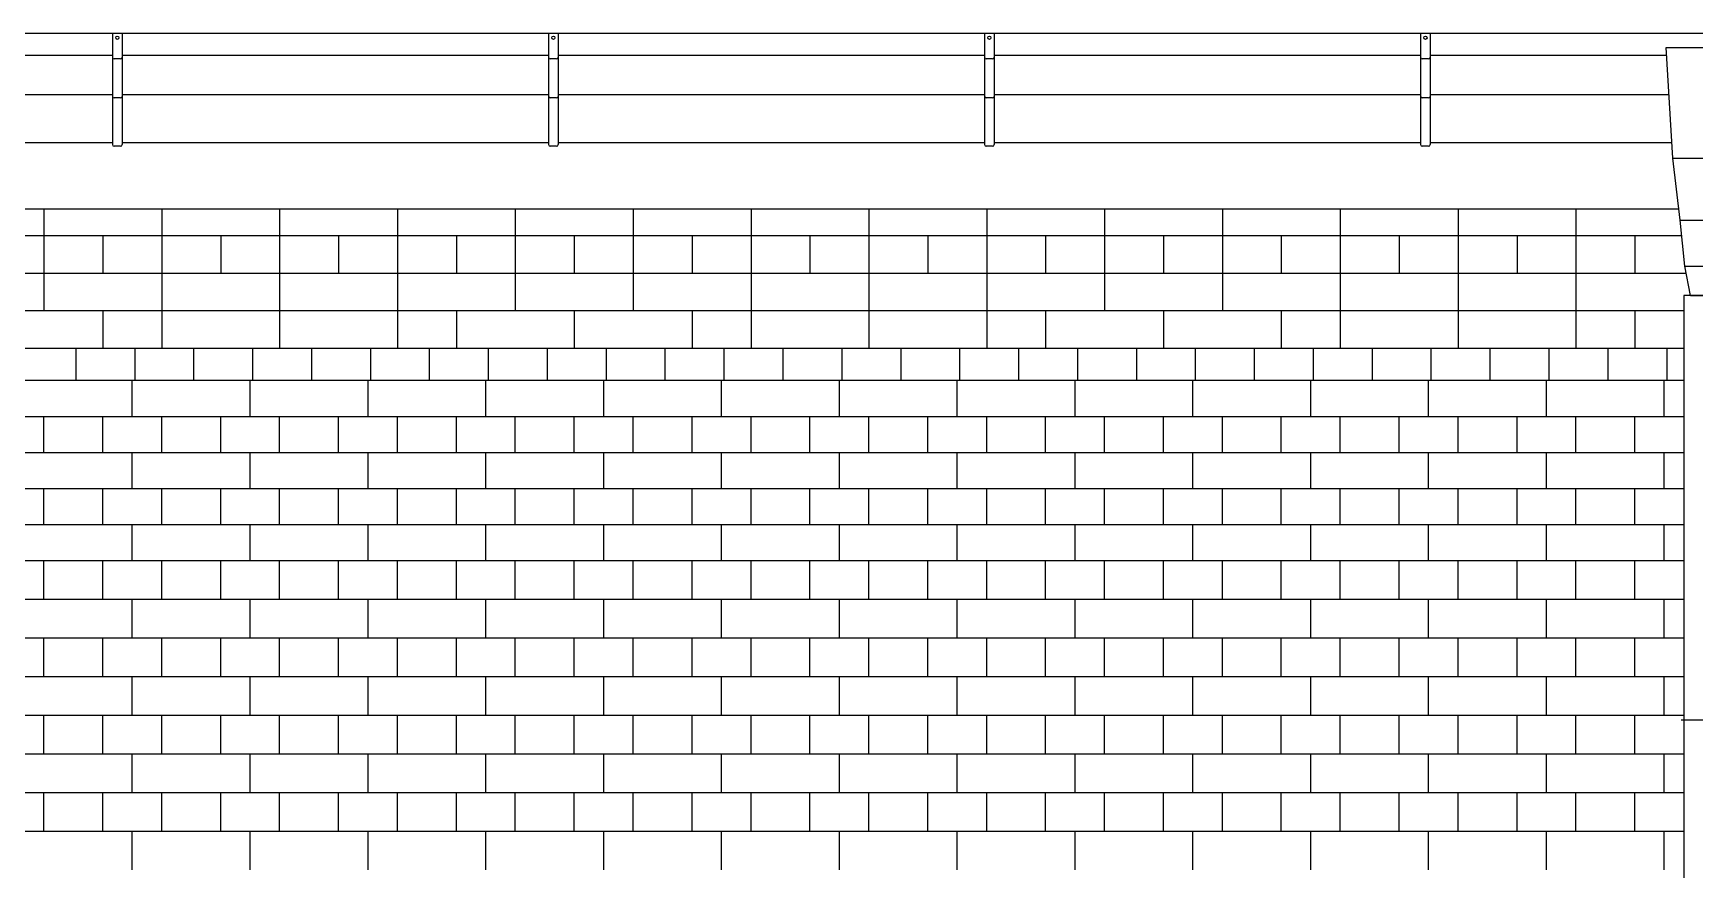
# Model space of a CAD drawing. Extents: x 177441 to 211081, y -129942 to -106182.
# Drawn here: x 188458 to 191560, y -116797 to -115237 of the extents above; entities that cross this region are included whole.
import ezdxf

# ---------------------------------------------------------------- set-up
doc = ezdxf.new("R2010")
doc.units = 0
doc.header["$LTSCALE"] = 50
doc.header["$MEASUREMENT"] = 0
for name, color, linetype in [('COL', 2, 'CONTINUOUS'), ('ele-3', 6, 'CONTINUOUS'), ('h', 5, 'CONTINUOUS'), ('HATCH', 5, 'CONTINUOUS'), ('W-1', 3, 'CONTINUOUS'), ('WID', 4, 'CONTINUOUS')]:
    doc.layers.add(name, color=color, linetype=linetype)

msp = doc.modelspace()

# ---------------------------------------------------------------- linework, layer by layer
at = {"layer": 'COL'}
msp.add_line((191619.5, -116518.6), (191534.5, -116518.6), dxfattribs=at)
at = {"layer": 'ele-3'}
for p, q in [((186271.1, -115951.8), (191539.5, -115951.8)), ((186271.1, -116019), (191539.5, -116019)), ((186271.1, -116086.2), (191538.5, -116086.2)), ((186271.1, -116153.4), (191539.5, -116153.4)), ((186271.1, -116220.6), (191539.5, -116220.6))]:
    msp.add_line(p, q, dxfattribs=at)
for points in [[(191614.5, -116076.2), (191614.5, -115725.7), (191539.5, -115725.7), (191539.5, -116076.2)], [(188538.3, -115884.6), (188538.3, -115824.6)], [(188648.3, -115884.6), (188648.3, -115824.6)], [(188758.3, -115884.6), (188758.3, -115824.6)], [(188868.3, -115884.6), (188868.3, -115824.6)], [(188978.3, -115884.6), (188978.3, -115824.6)], [(189088.3, -115884.6), (189088.3, -115824.6)], [(189198.3, -115884.6), (189198.3, -115824.6)], [(189308.3, -115884.6), (189308.3, -115824.6)], [(189418.3, -115884.6), (189418.3, -115824.6)], [(189528.3, -115884.6), (189528.3, -115824.6)], [(189638.3, -115884.6), (189638.3, -115824.6)], [(189748.3, -115884.6), (189748.3, -115824.6)], [(189858.3, -115884.6), (189858.3, -115824.6)], [(189968.3, -115884.6), (189968.3, -115824.6)], [(190078.3, -115884.6), (190078.3, -115824.6)], [(190188.3, -115884.6), (190188.3, -115824.6)], [(190298.3, -115884.6), (190298.3, -115824.6)], [(190408.3, -115884.6), (190408.3, -115824.6)], [(190518.3, -115884.6), (190518.3, -115824.6)], [(190628.3, -115884.6), (190628.3, -115824.6)], [(190738.3, -115884.6), (190738.3, -115824.6)], [(190848.3, -115884.6), (190848.3, -115824.6)], [(190958.3, -115884.6), (190958.3, -115824.6)], [(191068.3, -115884.6), (191068.3, -115824.6)], [(191178.3, -115884.6), (191178.3, -115824.6)], [(191288.3, -115884.6), (191288.3, -115824.6)], [(191398.3, -115884.6), (191398.3, -115824.6)], [(191508.3, -115884.6), (191508.3, -115824.6)], [(188643.3, -115951.8), (188643.3, -115884.6)], [(188863.3, -115951.8), (188863.3, -115884.6)], [(189083.3, -115951.8), (189083.3, -115884.6)], [(189303.3, -115951.8), (189303.3, -115884.6)], [(189523.3, -115951.8), (189523.3, -115884.6)], [(189743.3, -115951.8), (189743.3, -115884.6)], [(189963.3, -115951.8), (189963.3, -115884.6)], [(190183.3, -115951.8), (190183.3, -115884.6)], [(190403.3, -115951.8), (190403.3, -115884.6)], [(190623.3, -115951.8), (190623.3, -115884.6)], [(190843.3, -115951.8), (190843.3, -115884.6)], [(191063.3, -115951.8), (191063.3, -115884.6)], [(191283.3, -115951.8), (191283.3, -115884.6)], [(191503.3, -115951.8), (191503.3, -115884.6)], [(191539.5, -115935.7), (191539.5, -120689.6), (191614.5, -120689.6), (191614.5, -115935.7)], [(188478.3, -116019), (188478.3, -115951.8)], [(188588.3, -116019), (188588.3, -115951.8)], [(188698.3, -116019), (188698.3, -115951.8)], [(188808.3, -116019), (188808.3, -115951.8)], [(188918.3, -116019), (188918.3, -115951.8)], [(189028.3, -116019), (189028.3, -115951.8)], [(189138.3, -116019), (189138.3, -115951.8)], [(189248.3, -116019), (189248.3, -115951.8)], [(189358.3, -116019), (189358.3, -115951.8)], [(189468.3, -116019), (189468.3, -115951.8)], [(189578.3, -116019), (189578.3, -115951.8)], [(189688.3, -116019), (189688.3, -115951.8)], [(189798.3, -116019), (189798.3, -115951.8)], [(189908.3, -116019), (189908.3, -115951.8)], [(190018.3, -116019), (190018.3, -115951.8)], [(190128.3, -116019), (190128.3, -115951.8)], [(190238.3, -116019), (190238.3, -115951.8)], [(190348.3, -116019), (190348.3, -115951.8)], [(190458.3, -116019), (190458.3, -115951.8)], [(190568.3, -116019), (190568.3, -115951.8)], [(190678.3, -116019), (190678.3, -115951.8)], [(190788.3, -116019), (190788.3, -115951.8)], [(190898.3, -116019), (190898.3, -115951.8)], [(191008.3, -116019), (191008.3, -115951.8)], [(191118.3, -116019), (191118.3, -115951.8)], [(191228.3, -116019), (191228.3, -115951.8)], [(191338.3, -116019), (191338.3, -115951.8)], [(191448.3, -116019), (191448.3, -115951.8)], [(188643.3, -116086.2), (188643.3, -116019)], [(188863.3, -116086.2), (188863.3, -116019)], [(189083.3, -116086.2), (189083.3, -116019)], [(189303.3, -116086.2), (189303.3, -116019)], [(189523.3, -116086.2), (189523.3, -116019)], [(189743.3, -116086.2), (189743.3, -116019)], [(189963.3, -116086.2), (189963.3, -116019)], [(190183.3, -116086.2), (190183.3, -116019)], [(190403.3, -116086.2), (190403.3, -116019)], [(190623.3, -116086.2), (190623.3, -116019)], [(190843.3, -116086.2), (190843.3, -116019)], [(191063.3, -116086.2), (191063.3, -116019)], [(191283.3, -116086.2), (191283.3, -116019)], [(191503.3, -116086.2), (191503.3, -116019)], [(188478.3, -116153.4), (188478.3, -116086.2)], [(188588.3, -116153.4), (188588.3, -116086.2)], [(188698.3, -116153.4), (188698.3, -116086.2)], [(188808.3, -116153.4), (188808.3, -116086.2)], [(188918.3, -116153.4), (188918.3, -116086.2)], [(189028.3, -116153.4), (189028.3, -116086.2)], [(189138.3, -116153.4), (189138.3, -116086.2)], [(189248.3, -116153.4), (189248.3, -116086.2)], [(189358.3, -116153.4), (189358.3, -116086.2)], [(189468.3, -116153.4), (189468.3, -116086.2)], [(189578.3, -116153.4), (189578.3, -116086.2)], [(189688.3, -116153.4), (189688.3, -116086.2)], [(189798.3, -116153.4), (189798.3, -116086.2)], [(189908.3, -116153.4), (189908.3, -116086.2)], [(190018.3, -116153.4), (190018.3, -116086.2)], [(190128.3, -116153.4), (190128.3, -116086.2)], [(190238.3, -116153.4), (190238.3, -116086.2)], [(190348.3, -116153.4), (190348.3, -116086.2)], [(190458.3, -116153.4), (190458.3, -116086.2)], [(190568.3, -116153.4), (190568.3, -116086.2)], [(190678.3, -116153.4), (190678.3, -116086.2)], [(190788.3, -116153.4), (190788.3, -116086.2)], [(190898.3, -116153.4), (190898.3, -116086.2)], [(191008.3, -116153.4), (191008.3, -116086.2)], [(191118.3, -116153.4), (191118.3, -116086.2)], [(191228.3, -116153.4), (191228.3, -116086.2)], [(191338.3, -116153.4), (191338.3, -116086.2)], [(191448.3, -116153.4), (191448.3, -116086.2)], [(191539.5, -116096.2), (191539.5, -116960.6)], [(188643.3, -116220.6), (188643.3, -116153.4)], [(188863.3, -116220.6), (188863.3, -116153.4)], [(189083.3, -116220.6), (189083.3, -116153.4)], [(189303.3, -116220.6), (189303.3, -116153.4)], [(189523.3, -116220.6), (189523.3, -116153.4)], [(189743.3, -116220.6), (189743.3, -116153.4)], [(189963.3, -116220.6), (189963.3, -116153.4)], [(190183.3, -116220.6), (190183.3, -116153.4)], [(190403.3, -116220.6), (190403.3, -116153.4)], [(190623.3, -116220.6), (190623.3, -116153.4)], [(190843.3, -116220.6), (190843.3, -116153.4)], [(191063.3, -116220.6), (191063.3, -116153.4)], [(191283.3, -116220.6), (191283.3, -116153.4)], [(191503.3, -116220.6), (191503.3, -116153.4)]]:
    msp.add_lwpolyline(points, dxfattribs=at)
at = {"layer": 'h'}
for p, q in [((191535.6, -115614.6), (185335.6, -115614.6)), ((191544, -115684.6), (185326.6, -115684.6)), ((191544, -115684.6), (185326.6, -115684.6)), ((191544, -115684.6), (191469.6, -115684.6)), ((191539.5, -115754.6), (186271.1, -115754.6)), ((186271.1, -116292.7), (191539.5, -116292.7)), ((186271.1, -116364.8), (191539.5, -116364.8)), ((186271.1, -116436.9), (191539.5, -116436.9)), ((186271.1, -116509), (191539.5, -116509)), ((186271.1, -116581.1), (191539.5, -116581.1)), ((186271.1, -116653.2), (191539.5, -116653.2)), ((186271.1, -116725.4), (191539.5, -116725.4))]:
    msp.add_line(p, q, dxfattribs=at)
for points in [[(188478.3, -115564.6), (188478.3, -115614.6)], [(188698.3, -115564.6), (188698.3, -115614.6)], [(188918.3, -115564.6), (188918.3, -115614.6)], [(189138.3, -115564.6), (189138.3, -115614.6)], [(189358.3, -115564.6), (189358.3, -115614.6)], [(189578.3, -115564.6), (189578.3, -115614.6)], [(189798.3, -115564.6), (189798.3, -115614.6)], [(190018.3, -115564.6), (190018.3, -115614.6)], [(190238.3, -115564.6), (190238.3, -115614.6)], [(190458.3, -115564.6), (190458.3, -115614.6)], [(190678.3, -115564.6), (190678.3, -115614.6)], [(190898.3, -115564.6), (190898.3, -115614.6)], [(191118.3, -115564.6), (191118.3, -115614.6)], [(191338.3, -115564.6), (191338.3, -115614.6)], [(188478.3, -115614.6), (188478.3, -115684.6)], [(188478.3, -115614.6), (188478.3, -115684.6)], [(188588.3, -115614.6), (188588.3, -115684.6)], [(188588.3, -115614.6), (188588.3, -115684.6)], [(188698.3, -115614.6), (188698.3, -115684.6)], [(188698.3, -115614.6), (188698.3, -115684.6)], [(188808.3, -115614.6), (188808.3, -115684.6)], [(188808.3, -115614.6), (188808.3, -115684.6)], [(188918.3, -115614.6), (188918.3, -115684.6)], [(188918.3, -115614.6), (188918.3, -115684.6)], [(189028.3, -115614.6), (189028.3, -115684.6)], [(189028.3, -115614.6), (189028.3, -115684.6)], [(189138.3, -115614.6), (189138.3, -115684.6)], [(189138.3, -115614.6), (189138.3, -115684.6)], [(189248.3, -115614.6), (189248.3, -115684.6)], [(189248.3, -115614.6), (189248.3, -115684.6)], [(189358.3, -115614.6), (189358.3, -115684.6)], [(189358.3, -115614.6), (189358.3, -115684.6)], [(189468.3, -115614.6), (189468.3, -115684.6)], [(189468.3, -115614.6), (189468.3, -115684.6)], [(189578.3, -115614.6), (189578.3, -115684.6)], [(189578.3, -115614.6), (189578.3, -115684.6)], [(189688.3, -115614.6), (189688.3, -115684.6)], [(189688.3, -115614.6), (189688.3, -115684.6)], [(189798.3, -115614.6), (189798.3, -115684.6)], [(189798.3, -115614.6), (189798.3, -115684.6)], [(189908.3, -115614.6), (189908.3, -115684.6)], [(189908.3, -115614.6), (189908.3, -115684.6)], [(190018.3, -115614.6), (190018.3, -115684.6)], [(190018.3, -115614.6), (190018.3, -115684.6)], [(190128.3, -115614.6), (190128.3, -115684.6)], [(190128.3, -115614.6), (190128.3, -115684.6)], [(190238.3, -115614.6), (190238.3, -115684.6)], [(190238.3, -115614.6), (190238.3, -115684.6)], [(190348.3, -115614.6), (190348.3, -115684.6)], [(190348.3, -115614.6), (190348.3, -115684.6)], [(190458.3, -115614.6), (190458.3, -115684.6)], [(190458.3, -115614.6), (190458.3, -115684.6)], [(190568.3, -115614.6), (190568.3, -115684.6)], [(190568.3, -115614.6), (190568.3, -115684.6)], [(190678.3, -115614.6), (190678.3, -115684.6)], [(190678.3, -115614.6), (190678.3, -115684.6)], [(190788.3, -115614.6), (190788.3, -115684.6)], [(190788.3, -115614.6), (190788.3, -115684.6)], [(190898.3, -115614.6), (190898.3, -115684.6)], [(190898.3, -115614.6), (190898.3, -115684.6)], [(191008.3, -115614.6), (191008.3, -115684.6)], [(191008.3, -115614.6), (191008.3, -115684.6)], [(191118.3, -115614.6), (191118.3, -115684.6)], [(191118.3, -115614.6), (191118.3, -115684.6)], [(191228.3, -115614.6), (191228.3, -115684.6)], [(191228.3, -115614.6), (191228.3, -115684.6)], [(191338.3, -115614.6), (191338.3, -115684.6)], [(191338.3, -115614.6), (191338.3, -115684.6)], [(191448.3, -115614.6), (191448.3, -115684.6)], [(191448.3, -115614.6), (191448.3, -115684.6)], [(188478.3, -115684.6), (188478.3, -115754.6)], [(188698.3, -115684.6), (188698.3, -115754.6)], [(188918.3, -115684.6), (188918.3, -115754.6)], [(189138.3, -115684.6), (189138.3, -115754.6)], [(189358.3, -115684.6), (189358.3, -115754.6)], [(189578.3, -115684.6), (189578.3, -115754.6)], [(189798.3, -115684.6), (189798.3, -115754.6)], [(190018.3, -115684.6), (190018.3, -115754.6)], [(190238.3, -115684.6), (190238.3, -115754.6)], [(190458.3, -115684.6), (190458.3, -115754.6)], [(190678.3, -115684.6), (190678.3, -115754.6)], [(190898.3, -115684.6), (190898.3, -115754.6)], [(191118.3, -115684.6), (191118.3, -115754.6)], [(191338.3, -115684.6), (191338.3, -115754.6)], [(188588.3, -115754.6), (188588.3, -115824.6)], [(188698.3, -115754.6), (188698.3, -115824.6)], [(188918.3, -115754.6), (188918.3, -115824.6)], [(189138.3, -115754.6), (189138.3, -115824.6)], [(189248.3, -115754.6), (189248.3, -115824.6)], [(189468.3, -115754.6), (189468.3, -115824.6)], [(189688.3, -115754.6), (189688.3, -115824.6)], [(189798.3, -115754.6), (189798.3, -115824.6)], [(190018.3, -115754.6), (190018.3, -115824.6)], [(190238.3, -115754.6), (190238.3, -115824.6)], [(190348.3, -115754.6), (190348.3, -115824.6)], [(190568.3, -115754.6), (190568.3, -115824.6)], [(190788.3, -115754.6), (190788.3, -115824.6)], [(190898.3, -115754.6), (190898.3, -115824.6)], [(191118.3, -115754.6), (191118.3, -115824.6)], [(191338.3, -115754.6), (191338.3, -115824.6)], [(191448.3, -115754.6), (191448.3, -115824.6)], [(188478.3, -116292.7), (188478.3, -116220.6)], [(188588.3, -116292.7), (188588.3, -116220.6)], [(188698.3, -116292.7), (188698.3, -116220.6)], [(188808.3, -116292.7), (188808.3, -116220.6)], [(188918.3, -116292.7), (188918.3, -116220.6)], [(189028.3, -116292.7), (189028.3, -116220.6)], [(189138.3, -116292.7), (189138.3, -116220.6)], [(189248.3, -116292.7), (189248.3, -116220.6)], [(189358.3, -116292.7), (189358.3, -116220.6)], [(189468.3, -116292.7), (189468.3, -116220.6)], [(189578.3, -116292.7), (189578.3, -116220.6)], [(189688.3, -116292.7), (189688.3, -116220.6)], [(189798.3, -116292.7), (189798.3, -116220.6)], [(189908.3, -116292.7), (189908.3, -116220.6)], [(190018.3, -116292.7), (190018.3, -116220.6)], [(190128.3, -116292.7), (190128.3, -116220.6)], [(190238.3, -116292.7), (190238.3, -116220.6)], [(190348.3, -116292.7), (190348.3, -116220.6)], [(190458.3, -116292.7), (190458.3, -116220.6)], [(190568.3, -116292.7), (190568.3, -116220.6)], [(190678.3, -116292.7), (190678.3, -116220.6)], [(190788.3, -116292.7), (190788.3, -116220.6)], [(190898.3, -116292.7), (190898.3, -116220.6)], [(191008.3, -116292.7), (191008.3, -116220.6)], [(191118.3, -116292.7), (191118.3, -116220.6)], [(191228.3, -116292.7), (191228.3, -116220.6)], [(191338.3, -116292.7), (191338.3, -116220.6)], [(191448.3, -116292.7), (191448.3, -116220.6)], [(188643.3, -116364.8), (188643.3, -116292.7)], [(188863.3, -116364.8), (188863.3, -116292.7)], [(189083.3, -116364.8), (189083.3, -116292.7)], [(189303.3, -116364.8), (189303.3, -116292.7)], [(189523.3, -116364.8), (189523.3, -116292.7)], [(189743.3, -116364.8), (189743.3, -116292.7)], [(189963.3, -116364.8), (189963.3, -116292.7)], [(190183.3, -116364.8), (190183.3, -116292.7)], [(190403.3, -116364.8), (190403.3, -116292.7)], [(190623.3, -116364.8), (190623.3, -116292.7)], [(190843.3, -116364.8), (190843.3, -116292.7)], [(191063.3, -116364.8), (191063.3, -116292.7)], [(191283.3, -116364.8), (191283.3, -116292.7)], [(191503.3, -116364.8), (191503.3, -116292.7)], [(188478.3, -116436.9), (188478.3, -116364.8)], [(188588.3, -116436.9), (188588.3, -116364.8)], [(188698.3, -116436.9), (188698.3, -116364.8)], [(188808.3, -116436.9), (188808.3, -116364.8)], [(188918.3, -116436.9), (188918.3, -116364.8)], [(189028.3, -116436.9), (189028.3, -116364.8)], [(189138.3, -116436.9), (189138.3, -116364.8)], [(189248.3, -116436.9), (189248.3, -116364.8)], [(189358.3, -116436.9), (189358.3, -116364.8)], [(189468.3, -116436.9), (189468.3, -116364.8)], [(189578.3, -116436.9), (189578.3, -116364.8)], [(189688.3, -116436.9), (189688.3, -116364.8)], [(189798.3, -116436.9), (189798.3, -116364.8)], [(189908.3, -116436.9), (189908.3, -116364.8)], [(190018.3, -116436.9), (190018.3, -116364.8)], [(190128.3, -116436.9), (190128.3, -116364.8)], [(190238.3, -116436.9), (190238.3, -116364.8)], [(190348.3, -116436.9), (190348.3, -116364.8)], [(190458.3, -116436.9), (190458.3, -116364.8)], [(190568.3, -116436.9), (190568.3, -116364.8)], [(190678.3, -116436.9), (190678.3, -116364.8)], [(190788.3, -116436.9), (190788.3, -116364.8)], [(190898.3, -116436.9), (190898.3, -116364.8)], [(191008.3, -116436.9), (191008.3, -116364.8)], [(191118.3, -116436.9), (191118.3, -116364.8)], [(191228.3, -116436.9), (191228.3, -116364.8)], [(191338.3, -116436.9), (191338.3, -116364.8)], [(191448.3, -116436.9), (191448.3, -116364.8)], [(188643.3, -116509), (188643.3, -116436.9)], [(188863.3, -116509), (188863.3, -116436.9)], [(189083.3, -116509), (189083.3, -116436.9)], [(189303.3, -116509), (189303.3, -116436.9)], [(189523.3, -116509), (189523.3, -116436.9)], [(189743.3, -116509), (189743.3, -116436.9)], [(189963.3, -116509), (189963.3, -116436.9)], [(190183.3, -116509), (190183.3, -116436.9)], [(190403.3, -116509), (190403.3, -116436.9)], [(190623.3, -116509), (190623.3, -116436.9)], [(190843.3, -116509), (190843.3, -116436.9)], [(191063.3, -116509), (191063.3, -116436.9)], [(191283.3, -116509), (191283.3, -116436.9)], [(191503.3, -116509), (191503.3, -116436.9)], [(188478.3, -116581.1), (188478.3, -116509)], [(188588.3, -116581.1), (188588.3, -116509)], [(188698.3, -116581.1), (188698.3, -116509)], [(188808.3, -116581.1), (188808.3, -116509)], [(188918.3, -116581.1), (188918.3, -116509)], [(189028.3, -116581.1), (189028.3, -116509)], [(189138.3, -116581.1), (189138.3, -116509)], [(189248.3, -116581.1), (189248.3, -116509)], [(189358.3, -116581.1), (189358.3, -116509)], [(189468.3, -116581.1), (189468.3, -116509)], [(189578.3, -116581.1), (189578.3, -116509)], [(189688.3, -116581.1), (189688.3, -116509)], [(189798.3, -116581.1), (189798.3, -116509)], [(189908.3, -116581.1), (189908.3, -116509)], [(190018.3, -116581.1), (190018.3, -116509)], [(190128.3, -116581.1), (190128.3, -116509)], [(190238.3, -116581.1), (190238.3, -116509)], [(190348.3, -116581.1), (190348.3, -116509)], [(190458.3, -116581.1), (190458.3, -116509)], [(190568.3, -116581.1), (190568.3, -116509)], [(190678.3, -116581.1), (190678.3, -116509)], [(190788.3, -116581.1), (190788.3, -116509)], [(190898.3, -116581.1), (190898.3, -116509)], [(191008.3, -116581.1), (191008.3, -116509)], [(191118.3, -116581.1), (191118.3, -116509)], [(191228.3, -116581.1), (191228.3, -116509)], [(191338.3, -116581.1), (191338.3, -116509)], [(191448.3, -116581.1), (191448.3, -116509)], [(188643.3, -116653.2), (188643.3, -116581.1)], [(188863.3, -116653.2), (188863.3, -116581.1)], [(189083.3, -116653.2), (189083.3, -116581.1)], [(189303.3, -116653.2), (189303.3, -116581.1)], [(189523.3, -116653.2), (189523.3, -116581.1)], [(189743.3, -116653.2), (189743.3, -116581.1)], [(189963.3, -116653.2), (189963.3, -116581.1)], [(190183.3, -116653.2), (190183.3, -116581.1)], [(190403.3, -116653.2), (190403.3, -116581.1)], [(190623.3, -116653.2), (190623.3, -116581.1)], [(190843.3, -116653.2), (190843.3, -116581.1)], [(191063.3, -116653.2), (191063.3, -116581.1)], [(191283.3, -116653.2), (191283.3, -116581.1)], [(191503.3, -116653.2), (191503.3, -116581.1)], [(188478.3, -116725.4), (188478.3, -116653.2)], [(188588.3, -116725.4), (188588.3, -116653.2)], [(188698.3, -116725.4), (188698.3, -116653.2)], [(188808.3, -116725.4), (188808.3, -116653.2)], [(188918.3, -116725.4), (188918.3, -116653.2)], [(189028.3, -116725.4), (189028.3, -116653.2)], [(189138.3, -116725.4), (189138.3, -116653.2)], [(189248.3, -116725.4), (189248.3, -116653.2)], [(189358.3, -116725.4), (189358.3, -116653.2)], [(189468.3, -116725.4), (189468.3, -116653.2)], [(189578.3, -116725.4), (189578.3, -116653.2)], [(189688.3, -116725.4), (189688.3, -116653.2)], [(189798.3, -116725.4), (189798.3, -116653.2)], [(189908.3, -116725.4), (189908.3, -116653.2)], [(190018.3, -116725.4), (190018.3, -116653.2)], [(190128.3, -116725.4), (190128.3, -116653.2)], [(190238.3, -116725.4), (190238.3, -116653.2)], [(190348.3, -116725.4), (190348.3, -116653.2)], [(190458.3, -116725.4), (190458.3, -116653.2)], [(190568.3, -116725.4), (190568.3, -116653.2)], [(190678.3, -116725.4), (190678.3, -116653.2)], [(190788.3, -116725.4), (190788.3, -116653.2)], [(190898.3, -116725.4), (190898.3, -116653.2)], [(191008.3, -116725.4), (191008.3, -116653.2)], [(191118.3, -116725.4), (191118.3, -116653.2)], [(191228.3, -116725.4), (191228.3, -116653.2)], [(191338.3, -116725.4), (191338.3, -116653.2)], [(191448.3, -116725.4), (191448.3, -116653.2)], [(188643.3, -116797.5), (188643.3, -116725.4)], [(188863.3, -116797.5), (188863.3, -116725.4)], [(189083.3, -116797.5), (189083.3, -116725.4)], [(189303.3, -116797.5), (189303.3, -116725.4)], [(189523.3, -116797.5), (189523.3, -116725.4)], [(189743.3, -116797.5), (189743.3, -116725.4)], [(189963.3, -116797.5), (189963.3, -116725.4)], [(190183.3, -116797.5), (190183.3, -116725.4)], [(190403.3, -116797.5), (190403.3, -116725.4)], [(190623.3, -116797.5), (190623.3, -116725.4)], [(190843.3, -116797.5), (190843.3, -116725.4)], [(191063.3, -116797.5), (191063.3, -116725.4)], [(191283.3, -116797.5), (191283.3, -116725.4)], [(191503.3, -116797.5), (191503.3, -116725.4)]]:
    msp.add_lwpolyline(points, dxfattribs=at)
at = {"layer": 'HATCH'}
for p, q in [((188606.3, -115278.3), (187810.3, -115278.3)), ((189420.3, -115278.3), (188624.3, -115278.3)), ((190234.3, -115278.3), (189438.3, -115278.3)), ((191048.3, -115278.3), (190252.3, -115278.3)), ((191507.8, -115278.3), (191066.3, -115278.3)), ((188606.3, -115351.3), (187810.3, -115351.3)), ((189420.3, -115351.3), (188624.3, -115351.3)), ((190234.3, -115351.3), (189438.3, -115351.3)), ((191048.3, -115351.3), (190252.3, -115351.3)), ((191512, -115351.3), (191066.3, -115351.3))]:
    msp.add_line(p, q, dxfattribs=at)
at = {"layer": 'W-1'}
for p, q in [((191507, -115263.3), (191647, -115263.3)), ((191518.9, -115469.6), (191507, -115263.3)), ((191518.9, -115469.6), (191635.1, -115469.6)), ((191532.7, -115585.6), (191518.9, -115469.6)), ((191532.7, -115585.6), (191621.2, -115585.6)), ((191541.4, -115671), (191532.7, -115585.6)), ((191541.4, -115671), (191612.5, -115671)), ((191552, -115725.7), (191541.4, -115671)), ((191552, -115725.7), (191602, -115725.7)), ((191539.5, -115824.6), (186271.1, -115824.6)), ((191539.5, -115884.6), (186271.1, -115884.6))]:
    msp.add_line(p, q, dxfattribs=at)
at = {"layer": 'WID'}
for p, q in [((184073.4, -115236.5), (204553.2, -115236.5)), ((188606.3, -115236.5), (188606.3, -115444.3)), ((188624.3, -115236.5), (188624.3, -115444.3)), ((189420.3, -115236.5), (189420.3, -115444.3)), ((189438.3, -115236.5), (189438.3, -115444.3)), ((190234.3, -115236.5), (190234.3, -115444.3)), ((190252.3, -115236.5), (190252.3, -115444.3)), ((191048.3, -115236.5), (191048.3, -115444.3)), ((191066.3, -115236.5), (191066.3, -115444.3)), ((188621.3, -115284.3), (188609.3, -115284.3)), ((189435.3, -115284.3), (189423.3, -115284.3)), ((190249.3, -115284.3), (190237.3, -115284.3)), ((191063.3, -115284.3), (191051.3, -115284.3)), ((188621.3, -115357.3), (188609.3, -115357.3)), ((189435.3, -115357.3), (189423.3, -115357.3)), ((190249.3, -115357.3), (190237.3, -115357.3)), ((191063.3, -115357.3), (191051.3, -115357.3)), ((188606.3, -115441.3), (187810.3, -115441.3)), ((188621.3, -115447.3), (188609.3, -115447.3)), ((189420.3, -115441.3), (188624.3, -115441.3)), ((189435.3, -115447.3), (189423.3, -115447.3)), ((190234.3, -115441.3), (189438.3, -115441.3)), ((190249.3, -115447.3), (190237.3, -115447.3)), ((191048.3, -115441.3), (190252.3, -115441.3)), ((191063.3, -115447.3), (191051.3, -115447.3)), ((191517.2, -115441.3), (191066.3, -115441.3)), ((191530.2, -115564.6), (185340.9, -115564.6))]:
    msp.add_line(p, q, dxfattribs=at)
for centre in [(188615.3, -115244.9), (189429.3, -115244.9), (190243.3, -115244.9), (191057.3, -115244.9)]:
    msp.add_circle(centre, 3, dxfattribs=at)
for centre, start, end in [((188609.3, -115281.3), 180, 270), ((188621.3, -115281.3), 270, 0), ((189423.3, -115281.3), 180, 270), ((189435.3, -115281.3), 270, 0), ((190237.3, -115281.3), 180, 270), ((190249.3, -115281.3), 270, 0), ((191051.3, -115281.3), 180, 270), ((191063.3, -115281.3), 270, 0), ((188609.3, -115354.3), 180, 270), ((188621.3, -115354.3), 270, 0), ((189423.3, -115354.3), 180, 270), ((189435.3, -115354.3), 270, 0), ((190237.3, -115354.3), 180, 270), ((190249.3, -115354.3), 270, 0), ((191051.3, -115354.3), 180, 270), ((191063.3, -115354.3), 270, 0), ((188609.3, -115444.3), 180, 270), ((188621.3, -115444.3), 270, 0), ((189423.3, -115444.3), 180, 270), ((189435.3, -115444.3), 270, 0), ((190237.3, -115444.3), 180, 270), ((190249.3, -115444.3), 270, 0), ((191051.3, -115444.3), 180, 270), ((191063.3, -115444.3), 270, 0)]:
    msp.add_arc(centre, 3, start, end, dxfattribs=at)

doc.saveas('drawing.dxf')
